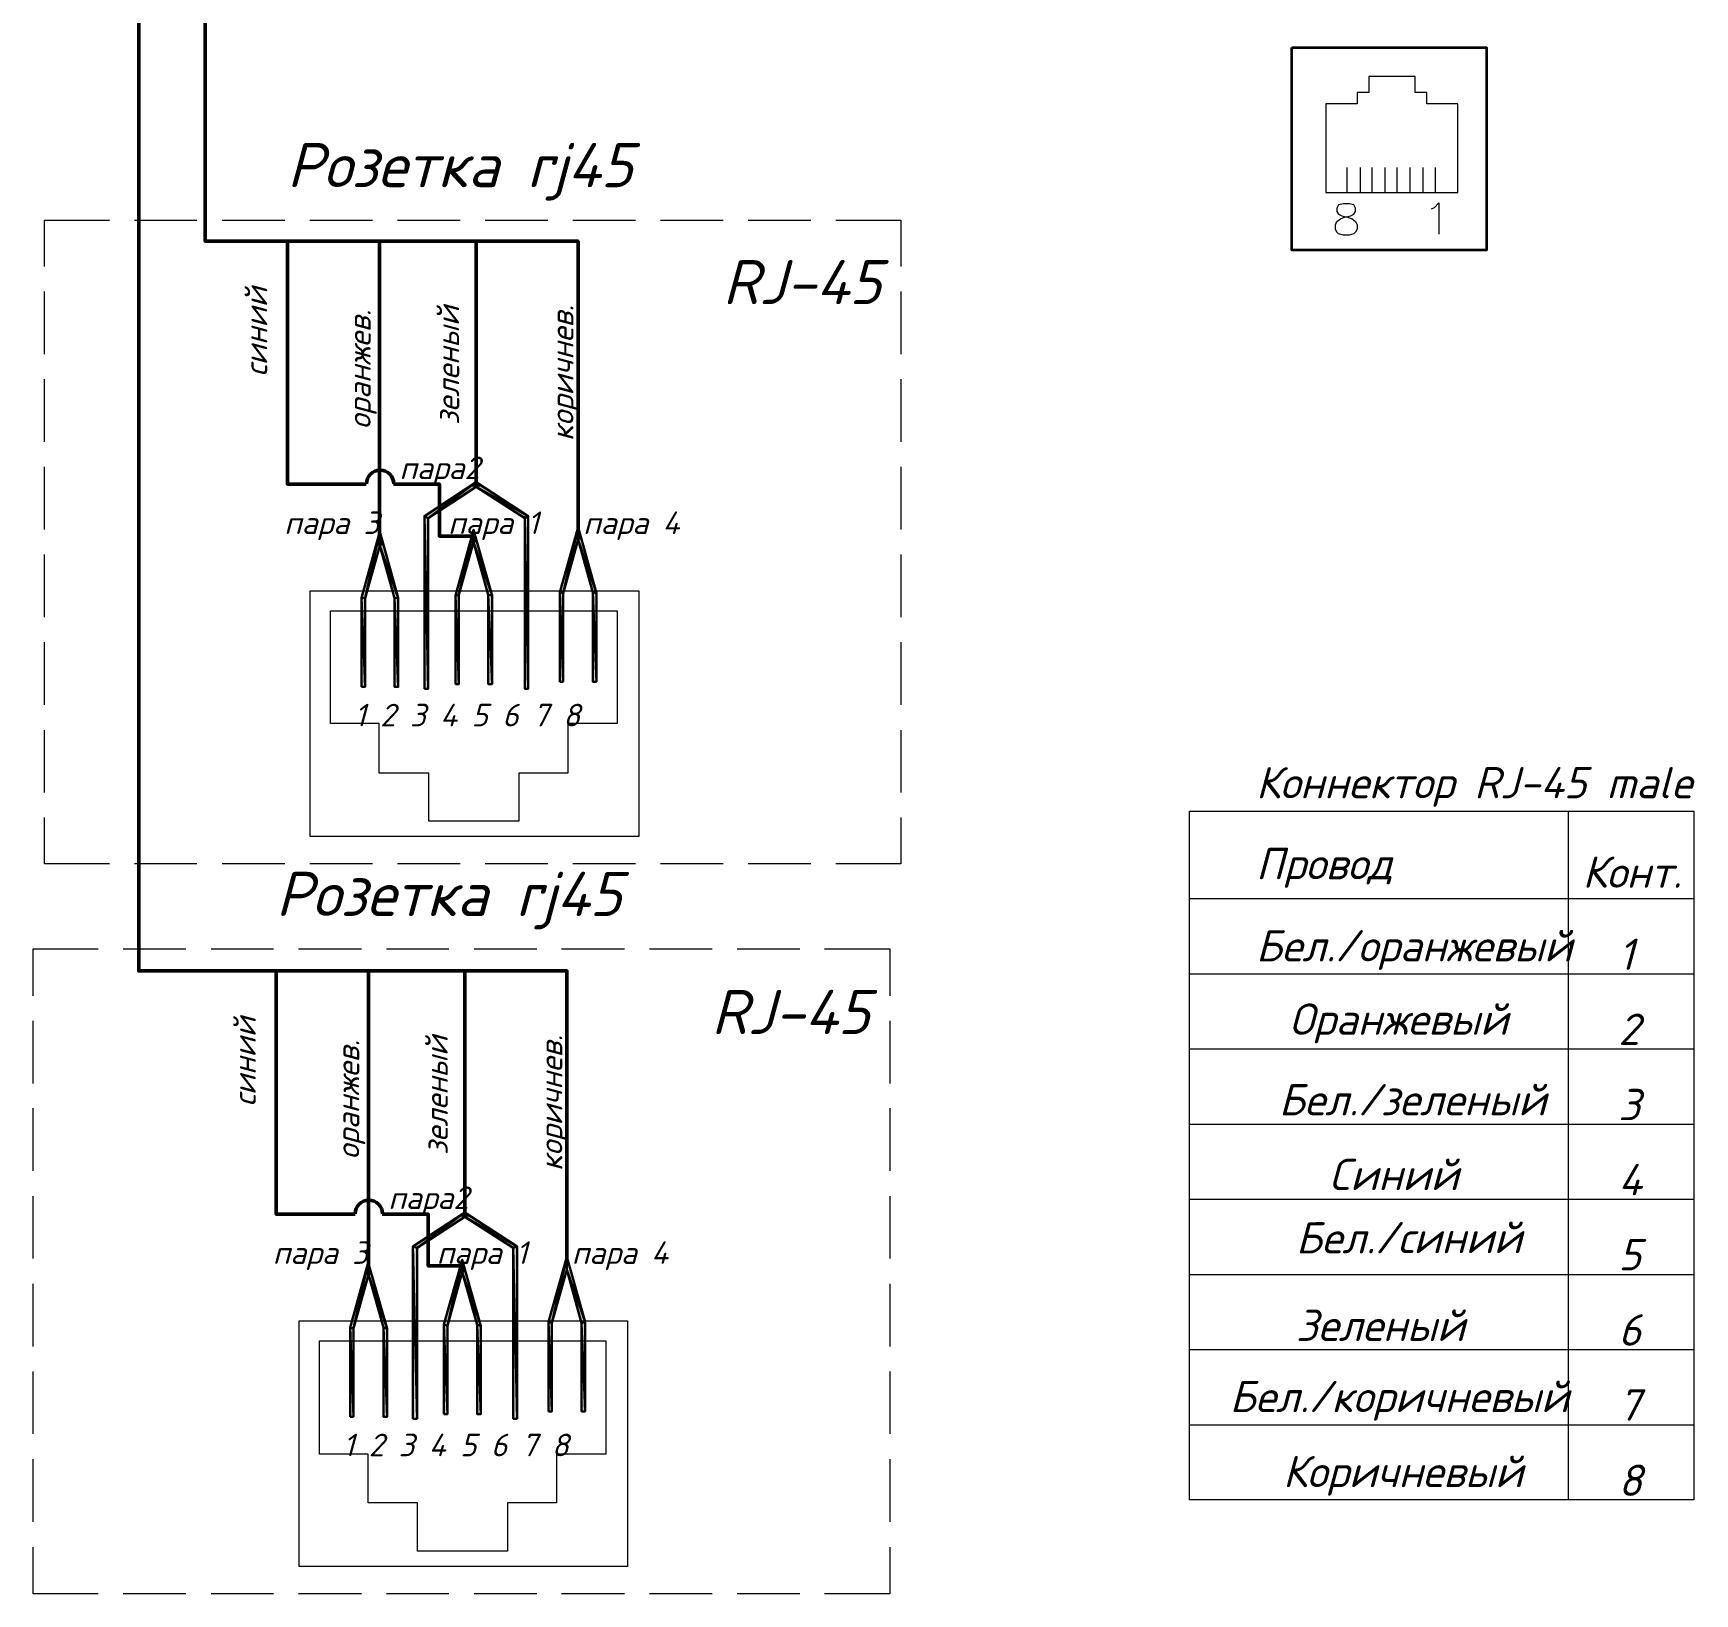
# Model space of a CAD drawing. Extents: x -260425 to 1294666, y -169889 to -2349.
# Drawn here: x 1128443 to 1141703, y -33888 to -21434 of the extents above; entities that cross this region are included whole.
import ezdxf

# ---------------------------------------------------------------- set-up
doc = ezdxf.new("R2010")
doc.units = 0
doc.header["$LTSCALE"] = 100
doc.layers.add('PDF _0', color=7, linetype='Continuous')
doc.layers.add('PDF _Текст', color=7, linetype='Continuous', true_color=0xb82d00)
doc.styles.add('1ISOCPEUR', font='isocpeui.ttf', dxfattribs={"height": 250})

msp = doc.modelspace()

# ---------------------------------------------------------------- linework, layer by layer
at = {"layer": 'PDF _0', "lineweight": 50}
for points in [[(1132118.1, -17413), (1129284.8, -17413), (1129284.8, -28917.8), (1132701.7, -28917.8), (1132701.7, -31250)], [(1132118.1, -18597.6), (1132118.1, -18968.5), (1129816.3, -18968.5), (1129816.3, -23094.9), (1132790.7, -23094.9), (1132790.7, -25424.9)], [(1130471.5, -23094.9), (1130471.5, -25032.2), (1131100.6, -25032.2)], [(1131206.9, -25468.3), (1131206.9, -23094.9)], [(1131977.1, -25032.2), (1131977.1, -23094.9)], [(1131317.6, -25032.2), (1131684.2, -25032.2), (1131684.2, -25446.6), (1131957.6, -25446.6)], [(1130382.5, -28917.8), (1130382.5, -30859.5), (1131011.7, -30859.5)], [(1131118, -31293.3), (1131118, -28917.8)], [(1131888.2, -30859.5), (1131888.2, -28917.8)], [(1131228.6, -30859.5), (1131595.3, -30859.5), (1131595.3, -31271.7), (1131866.5, -31271.7)]]:
    msp.add_lwpolyline(points, dxfattribs=at)
at = {"layer": 'PDF _0', "lineweight": 35}
msp.add_lwpolyline([(1138487.7, -21548), (1140041.1, -21548), (1140041.1, -23164.3), (1138487.7, -23164.3)], close=True, dxfattribs=at)
at = {"layer": 'PDF _0', "lineweight": 20}
for points in [[(1139813.3, -22706.5), (1139813.3, -21997.1), (1139563.8, -21997.1), (1139563.8, -21906), (1139472.7, -21906), (1139472.7, -21780.2), (1139101.7, -21780.2), (1139101.7, -21906), (1139008.4, -21906), (1139008.4, -21997.1), (1138758.9, -21997.1), (1138758.9, -22706.5)], [(1138899.9, -22795.5), (1138860.9, -22804.2), (1138847.8, -22830.2), (1138847.8, -22856.2), (1138860.9, -22877.9), (1138886.9, -22891), (1138932.5, -22901.8), (1138969.3, -22914.8), (1138995.4, -22936.5), (1139008.4, -22962.5), (1139008.4, -22997.3), (1138995.4, -23021.1), (1138982.4, -23034.1), (1138945.5, -23045), (1138899.9, -23045), (1138860.9, -23034.1), (1138847.8, -23021.1), (1138837, -22997.3), (1138837, -22962.5), (1138847.8, -22936.5), (1138876, -22914.8), (1138908.6, -22901.8), (1138958.5, -22891), (1138982.4, -22877.9), (1138995.4, -22856.2), (1138995.4, -22830.2), (1138982.4, -22804.2), (1138945.5, -22795.5)], [(1133276.6, -27843.9), (1130653.7, -27843.9), (1130653.7, -25884.8), (1133276.6, -25884.8)], [(1131957.6, -26043.2), (1133103.1, -26043.2), (1133103.1, -26943.5), (1132710.4, -26943.5), (1132710.4, -27338.4), (1132317.7, -27338.4), (1132317.7, -27722.4), (1131599.6, -27722.4), (1131599.6, -27338.4), (1131204.8, -27338.4), (1131204.8, -26943.5), (1130816.4, -26943.5), (1130816.4, -26043.2)], [(1141696.4, -33139.6), (1137669.8, -33139.6), (1137669.8, -27642.1), (1141696.4, -27642.1)], [(1133185.5, -33671.1), (1130564.8, -33671.1), (1130564.8, -31709.9), (1133185.5, -31709.9)], [(1131866.5, -31868.3), (1133011.9, -31868.3), (1133011.9, -32775.1), (1132619.3, -32775.1), (1132619.3, -33163.4), (1132228.8, -33163.4), (1132228.8, -33547.4), (1131510.7, -33547.4), (1131510.7, -33163.4), (1131115.8, -33163.4), (1131115.8, -32775.1), (1130727.5, -32775.1), (1130727.5, -31868.3)]]:
    msp.add_lwpolyline(points, close=True, dxfattribs=at)
for points in [[(1138930.3, -22706.5), (1138930.3, -22507)], [(1139034.4, -22706.5), (1139034.4, -22507)], [(1139129.9, -22706.5), (1139129.9, -22507)], [(1139231.8, -22706.5), (1139231.8, -22507)], [(1139329.5, -22706.5), (1139329.5, -22507)], [(1139431.4, -22706.5), (1139431.4, -22507)], [(1139535.6, -22706.5), (1139535.6, -22507)], [(1139633.2, -22706.5), (1139633.2, -22507)], [(1139602.8, -22834.5), (1139626.7, -22823.7), (1139661.4, -22789), (1139661.4, -23038.5)], [(1128532, -23296.6), (1128532, -22925.7), (1129052.6, -22925.7)], [(1129250.1, -22925.7), (1129749, -22925.7)], [(1129950.8, -22925.7), (1130449.8, -22925.7)], [(1130649.4, -22925.7), (1131150.5, -22925.7)], [(1131350.1, -22925.7), (1131849.1, -22925.7)], [(1132050.9, -22925.7), (1132549.8, -22925.7)], [(1132749.4, -22925.7), (1133248.4, -22925.7)], [(1133450.2, -22925.7), (1133949.2, -22925.7)], [(1134148.7, -22925.7), (1134647.7, -22925.7)], [(1134849.5, -22925.7), (1135368, -22925.7), (1135368, -23296.6)], [(1128532, -23995.2), (1128532, -23496.2)], [(1135368, -23496.2), (1135368, -23995.2)], [(1128532, -24693.8), (1128532, -24194.8)], [(1135368, -24194.8), (1135368, -24693.8)], [(1128532, -25394.5), (1128532, -24895.6)], [(1135368, -24895.6), (1135368, -25394.5)], [(1128532, -26095.3), (1128532, -25594.1)], [(1135368, -25594.1), (1135368, -26095.3)], [(1128532, -26793.8), (1128532, -26294.9)], [(1135368, -26294.9), (1135368, -26793.8)], [(1128532, -27494.6), (1128532, -26995.6)], [(1135368, -26995.6), (1135368, -27494.6)], [(1129052.6, -28063), (1128532, -28063), (1128532, -27692)], [(1135368, -27692), (1135368, -28063), (1134849.5, -28063)], [(1140691.9, -27642.1), (1140691.9, -33139.6)], [(1129749, -28063), (1129250.1, -28063)], [(1130449.8, -28063), (1129950.8, -28063)], [(1131150.5, -28063), (1130649.4, -28063)], [(1131849.1, -28063), (1131350.1, -28063)], [(1132549.8, -28063), (1132050.9, -28063)], [(1133248.4, -28063), (1132749.4, -28063)], [(1133949.2, -28063), (1133450.2, -28063)], [(1134647.7, -28063), (1134148.7, -28063)], [(1137669.8, -28340.7), (1141696.4, -28340.7)], [(1128443, -29115.2), (1128443, -28739.9), (1128961.5, -28739.9)], [(1129161.1, -28739.9), (1129660.1, -28739.9)], [(1129861.9, -28739.9), (1130360.8, -28739.9)], [(1130560.4, -28739.9), (1131061.6, -28739.9)], [(1131261.2, -28739.9), (1131760.2, -28739.9)], [(1131961.9, -28739.9), (1132460.9, -28739.9)], [(1132658.3, -28739.9), (1133161.6, -28739.9)], [(1133361.2, -28739.9), (1133860.2, -28739.9)], [(1134062, -28739.9), (1134561, -28739.9)], [(1134758.4, -28739.9), (1135279, -28739.9), (1135279, -29115.2)], [(1137669.8, -28941.6), (1141696.4, -28941.6)], [(1128443, -29815.9), (1128443, -29314.8)], [(1135279, -29314.8), (1135279, -29815.9)], [(1137669.8, -29540.4), (1141696.4, -29540.4)], [(1128443, -30512.3), (1128443, -30013.4)], [(1135279, -30013.4), (1135279, -30512.3)], [(1137669.8, -30141.4), (1141696.4, -30141.4)], [(1128443, -31213.1), (1128443, -30714.1)], [(1135279, -30714.1), (1135279, -31213.1)], [(1137669.8, -30740.1), (1141696.4, -30740.1)], [(1128443, -31913.8), (1128443, -31414.8)], [(1135279, -31414.8), (1135279, -31913.8)], [(1137669.8, -31338.9), (1141696.4, -31338.9)], [(1137669.8, -31939.9), (1141696.4, -31939.9)], [(1128443, -32612.4), (1128443, -32113.4)], [(1135279, -32113.4), (1135279, -32612.4)], [(1137669.8, -32538.6), (1141696.4, -32538.6)], [(1128443, -33313.1), (1128443, -32814.2)], [(1135279, -32814.2), (1135279, -33313.1)], [(1128961.5, -33888), (1128443, -33888), (1128443, -33514.9)], [(1135279, -33514.9), (1135279, -33888), (1134758.4, -33888)], [(1129660.1, -33888), (1129161.1, -33888)], [(1130360.8, -33888), (1129861.9, -33888)], [(1131061.6, -33888), (1130560.4, -33888)], [(1131760.2, -33888), (1131261.2, -33888)], [(1132460.9, -33888), (1131961.9, -33888)], [(1133161.6, -33888), (1132658.3, -33888)], [(1133860.2, -33888), (1133361.2, -33888)], [(1134561, -33888), (1134062, -33888)]]:
    msp.add_lwpolyline(points, dxfattribs=at)
at = {"layer": 'PDF _0', "color": 3, "lineweight": 30}
for points in [[(1131564.9, -25288.2), (1131595.3, -25305.6), (1131977.1, -25017)], [(1131595.3, -25305.6), (1131977.1, -25017), (1131977.1, -25053.9)], [(1131977.1, -25017), (1131977.1, -25053.9), (1132393.6, -25288.2)], [(1131977.1, -25053.9), (1132393.6, -25288.2), (1132365.4, -25305.6)], [(1131564.9, -26665.8), (1131595.3, -26665.8), (1131564.9, -25288.2)], [(1131595.3, -26665.8), (1131564.9, -25288.2), (1131595.3, -25305.6)], [(1132393.6, -25288.2), (1132365.4, -25305.6), (1132393.6, -26665.8)], [(1132365.4, -25305.6), (1132393.6, -26665.8), (1132365.4, -26665.8)], [(1131473.8, -31115.5), (1131506.3, -31128.5), (1131888.2, -30844.3)], [(1131506.3, -31128.5), (1131888.2, -30844.3), (1131888.2, -30879)], [(1131888.2, -30844.3), (1131888.2, -30879), (1132304.7, -31115.5)], [(1131888.2, -30879), (1132304.7, -31115.5), (1132274.3, -31128.5)], [(1131473.8, -32490.9), (1131506.3, -32490.9), (1131473.8, -31115.5)], [(1131506.3, -32490.9), (1131473.8, -31115.5), (1131506.3, -31128.5)], [(1132304.7, -31115.5), (1132274.3, -31128.5), (1132304.7, -32490.9)], [(1132274.3, -31128.5), (1132304.7, -32490.9), (1132274.3, -32490.9)]]:
    msp.add_lwpolyline(points, close=True, dxfattribs=at)
at = {"layer": 'PDF _0', "color": 3, "lineweight": 0}
for points in [[(1132393.6, -25288.2), (1131977.1, -25053.9), (1132393.6, -25288.2)], [(1131595.3, -25305.6), (1131564.9, -25288.2), (1131595.3, -25305.6)], [(1131595.3, -26665.8), (1131564.9, -25305.6), (1131595.3, -26665.8)], [(1132393.6, -25305.6), (1132393.6, -25288.2), (1132393.6, -25305.6)], [(1132304.7, -31115.5), (1131888.2, -30879), (1132304.7, -31115.5)], [(1131506.3, -31128.5), (1131473.8, -31115.5), (1131506.3, -31128.5)], [(1131506.3, -32490.9), (1131473.8, -31128.5), (1131506.3, -32490.9)], [(1132304.7, -31128.5), (1132304.7, -31115.5), (1132304.7, -31128.5)]]:
    msp.add_lwpolyline(points, dxfattribs=at)
at = {"layer": 'PDF _0', "color": 30, "lineweight": 30, "true_color": 0xff7e00}
for points in [[(1131061.6, -25939.1), (1131092, -25943.4), (1131209.1, -25411.9)], [(1131092, -25943.4), (1131209.1, -25411.9), (1131209.1, -25524.7)], [(1131209.1, -25411.9), (1131209.1, -25524.7), (1131356.6, -25939.1)], [(1131209.1, -25524.7), (1131356.6, -25939.1), (1131326.3, -25943.4)], [(1131061.6, -26650.7), (1131092, -26650.7), (1131061.6, -25939.1)], [(1131092, -26650.7), (1131061.6, -25939.1), (1131092, -25943.4)], [(1131356.6, -25939.1), (1131326.3, -25943.4), (1131356.6, -26650.7)], [(1131326.3, -25943.4), (1131356.6, -26650.7), (1131326.3, -26650.7)], [(1130972.6, -31762), (1130998.7, -31770.6), (1131115.8, -31243.5)], [(1130998.7, -31770.6), (1131115.8, -31243.5), (1131118, -31343.2)], [(1131115.8, -31243.5), (1131118, -31343.2), (1131267.7, -31770.6)], [(1131118, -31343.2), (1131267.7, -31770.6), (1131237.3, -31764.1)], [(1130972.6, -32475.7), (1130998.7, -32475.7), (1130972.6, -31762)], [(1130998.7, -32475.7), (1130972.6, -31762), (1130998.7, -31770.6)], [(1131267.7, -31770.6), (1131237.3, -31764.1), (1131267.7, -32475.7)], [(1131237.3, -31764.1), (1131267.7, -32475.7), (1131237.3, -32475.7)]]:
    msp.add_lwpolyline(points, close=True, dxfattribs=at)
at = {"layer": 'PDF _0', "color": 30, "lineweight": 0, "true_color": 0xff7e00}
for points in [[(1131241.6, -25524.7), (1131209.1, -25411.9), (1131241.6, -25524.7)], [(1131209.1, -25524.7), (1131209.1, -25411.9), (1131209.1, -25524.7)], [(1131092, -25943.4), (1131061.6, -25939.1), (1131092, -25943.4)], [(1131092, -26650.7), (1131061.6, -25943.4), (1131092, -26650.7)], [(1131146.2, -31343.2), (1131115.8, -31243.5), (1131146.2, -31343.2)], [(1131118, -31343.2), (1131115.8, -31243.5), (1131118, -31343.2)], [(1130977, -31764.1), (1130972.6, -31762), (1130977, -31764.1)], [(1130998.7, -32475.7), (1130972.6, -31770.6), (1130998.7, -32475.7)], [(1131267.7, -32475.7), (1131237.3, -31770.6), (1131267.7, -32475.7)]]:
    msp.add_lwpolyline(points, dxfattribs=at)
at = {"layer": 'PDF _0', "color": 5, "lineweight": 30}
for points in [[(1131812.2, -25921.7), (1131840.4, -25915.2), (1131957.6, -25396.7)], [(1131840.4, -25915.2), (1131957.6, -25396.7), (1131957.6, -25496.5)], [(1131957.6, -25396.7), (1131957.6, -25496.5), (1132105.1, -25921.7)], [(1131957.6, -25496.5), (1132105.1, -25921.7), (1132074.7, -25915.2)], [(1131840.4, -26629), (1131812.2, -25921.7), (1131840.4, -25915.2)], [(1131812.2, -26629), (1131840.4, -26629), (1131812.2, -25921.7)], [(1132105.1, -25921.7), (1132074.7, -25915.2), (1132105.1, -26629)], [(1132074.7, -25915.2), (1132105.1, -26629), (1132074.7, -26629)], [(1131721.1, -31740.3), (1131749.3, -31748.9), (1131866.5, -31221.8)], [(1131749.3, -31748.9), (1131866.5, -31221.8), (1131866.5, -31321.6)], [(1131866.5, -31221.8), (1131866.5, -31321.6), (1132016.2, -31748.9)], [(1131866.5, -31321.6), (1132016.2, -31748.9), (1131985.8, -31742.4)], [(1131721.1, -32454), (1131749.3, -32454), (1131721.1, -31740.3)], [(1131749.3, -32454), (1131721.1, -31740.3), (1131749.3, -31748.9)], [(1132016.2, -31748.9), (1131985.8, -31742.4), (1132016.2, -32454)], [(1131985.8, -31742.4), (1132016.2, -32454), (1131985.8, -32454)]]:
    msp.add_lwpolyline(points, close=True, dxfattribs=at)
at = {"layer": 'PDF _0', "color": 34, "lineweight": 30, "true_color": 0x934800}
for points in [[(1132645.3, -25893.5), (1132671.3, -25906.5), (1132790.7, -25377.2)], [(1132671.3, -25906.5), (1132790.7, -25377.2), (1132790.7, -25477)], [(1132790.7, -25377.2), (1132790.7, -25477), (1132938.2, -25902.2)], [(1132790.7, -25477), (1132938.2, -25902.2), (1132907.8, -25897.9)], [(1132645.3, -26609.4), (1132671.3, -26609.4), (1132645.3, -25893.5)], [(1132671.3, -26609.4), (1132645.3, -25893.5), (1132671.3, -25906.5)], [(1132938.2, -25902.2), (1132907.8, -25897.9), (1132938.2, -26609.4)], [(1132907.8, -25897.9), (1132938.2, -26609.4), (1132907.8, -26609.4)], [(1132554.2, -31718.6), (1132582.4, -31727.2), (1132701.7, -31197.9)], [(1132582.4, -31727.2), (1132701.7, -31197.9), (1132701.7, -31302)], [(1132701.7, -31197.9), (1132701.7, -31302), (1132847.1, -31718.6)], [(1132701.7, -31302), (1132847.1, -31718.6), (1132818.9, -31727.2)], [(1132554.2, -32432.3), (1132582.4, -32432.3), (1132554.2, -31718.6)], [(1132582.4, -32432.3), (1132554.2, -31718.6), (1132582.4, -31727.2)], [(1132847.1, -31718.6), (1132818.9, -31727.2), (1132847.1, -32432.3)], [(1132818.9, -31727.2), (1132847.1, -32432.3), (1132818.9, -32432.3)]]:
    msp.add_lwpolyline(points, close=True, dxfattribs=at)
at = {"layer": 'PDF _0', "color": 5, "lineweight": 0}
for points in [[(1132102.9, -25915.2), (1131957.6, -25496.5), (1132102.9, -25915.2)], [(1131840.4, -26629), (1131812.2, -25921.7), (1131840.4, -26629)], [(1131840.4, -25921.7), (1131840.4, -25915.2), (1131840.4, -25921.7)], [(1132105.1, -25921.7), (1132074.7, -25915.2), (1132105.1, -25921.7)], [(1132076.9, -25921.7), (1132074.7, -25915.2), (1132076.9, -25921.7)], [(1131894.7, -31321.6), (1131866.5, -31221.8), (1131894.7, -31321.6)], [(1131866.5, -31321.6), (1131866.5, -31221.8), (1131866.5, -31321.6)], [(1132014, -31740.3), (1131866.5, -31321.6), (1132014, -31740.3)], [(1131727.6, -31742.4), (1131721.1, -31740.3), (1131727.6, -31742.4)], [(1131749.3, -32454), (1131721.1, -31748.9), (1131749.3, -32454)], [(1132016.2, -32454), (1131985.8, -31748.9), (1132016.2, -32454)]]:
    msp.add_lwpolyline(points, dxfattribs=at)
at = {"layer": 'PDF _0', "color": 34, "lineweight": 0, "true_color": 0x934800}
for points in [[(1132936, -25893.5), (1132790.7, -25477), (1132936, -25893.5)], [(1132651.8, -25897.9), (1132645.3, -25893.5), (1132651.8, -25897.9)], [(1132671.3, -26609.4), (1132645.3, -25906.5), (1132671.3, -26609.4)], [(1132938.2, -25902.2), (1132907.8, -25897.9), (1132938.2, -25902.2)], [(1132910, -25902.2), (1132907.8, -25897.9), (1132910, -25902.2)], [(1132847.1, -31718.6), (1132701.7, -31302), (1132847.1, -31718.6)], [(1132582.4, -31727.2), (1132554.2, -31718.6), (1132582.4, -31727.2)], [(1132847.1, -31727.2), (1132847.1, -31718.6), (1132847.1, -31727.2)]]:
    msp.add_lwpolyline(points, dxfattribs=at)
msp.add_lwpolyline([(1132774.4, -31510.3, 1.04, 1.04, 0), (1132701.7, -31250, 0, 0, 0), (1132687.6, -31250, 0, 0, 0)], format="xyseb", dxfattribs=at)
at = {"layer": 'PDF _0', "lineweight": 50}
for centre, radius, start, end in [((1131211.3, -25030.1), 108.5, 0, 180), ((1131121.2, -30856.2), 109.6, 0.56727, 179.43273)]:
    msp.add_arc(centre, radius, start, end, dxfattribs=at)
at = {"layer": 'PDF _0', "color": 3, "transparency": 33554559}
for points in [[(1131922.9, -25053.9), (1131617, -25288.2), (1131564.9, -25288.2)], [(1131929.4, -25053.9), (1131619.1, -25288.2), (1131617, -25288.2)], [(1131929.4, -25053.9), (1131922.9, -25053.9), (1131617, -25288.2)], [(1131977.1, -25053.9), (1131929.4, -25053.9), (1131619.1, -25288.2)], [(1131977.1, -25017), (1131929.4, -25053.9), (1131922.9, -25053.9)], [(1131977.1, -25053.9), (1131977.1, -25017), (1131929.4, -25053.9)], [(1132033.5, -25053.9), (1131977.1, -25053.9), (1131977.1, -25017)], [(1132033.5, -25053.9), (1132393.6, -25288.2), (1131977.1, -25053.9)], [(1131977.1, -25053.9), (1132393.6, -25288.2), (1132339.4, -25288.2)], [(1131564.9, -25288.2), (1131564.9, -25305.6), (1131564.9, -25305.6)], [(1131564.9, -25288.2), (1131595.3, -25305.6), (1131564.9, -25305.6)], [(1131564.9, -25305.6), (1131595.3, -25305.6), (1131595.3, -26665.8)], [(1131564.9, -25305.6), (1131595.3, -26665.8), (1131564.9, -26665.8)], [(1132365.4, -25305.6), (1132365.4, -25305.6), (1132339.4, -25288.2)], [(1132365.4, -25305.6), (1132339.4, -25288.2), (1132393.6, -25288.2)], [(1132393.6, -25288.2), (1132393.6, -25305.6), (1132365.4, -25305.6)], [(1132393.6, -25305.6), (1132365.4, -25305.6), (1132393.6, -26665.8)], [(1132365.4, -25305.6), (1132393.6, -26665.8), (1132365.4, -26665.8)], [(1131833.9, -30879), (1131523.7, -31115.5), (1131473.8, -31115.5)], [(1131840.4, -30879), (1131528, -31115.5), (1131523.7, -31115.5)], [(1131840.4, -30879), (1131833.9, -30879), (1131523.7, -31115.5)], [(1131888.2, -30879), (1131840.4, -30879), (1131528, -31115.5)], [(1131888.2, -30844.3), (1131840.4, -30879), (1131833.9, -30879)], [(1131888.2, -30879), (1131888.2, -30844.3), (1131840.4, -30879)], [(1131940.2, -30879), (1131888.2, -30879), (1131888.2, -30844.3)], [(1131940.2, -30879), (1132304.7, -31115.5), (1131888.2, -30879)], [(1131888.2, -30879), (1132304.7, -31115.5), (1132252.6, -31115.5)], [(1131473.8, -31115.5), (1131473.8, -31128.5), (1131473.8, -31128.5)], [(1131473.8, -31115.5), (1131506.3, -31128.5), (1131473.8, -31128.5)], [(1131473.8, -31128.5), (1131506.3, -31128.5), (1131506.3, -32490.9)], [(1131473.8, -31128.5), (1131506.3, -32490.9), (1131473.8, -32490.9)], [(1132274.3, -31128.5), (1132274.3, -31128.5), (1132252.6, -31115.5)], [(1132274.3, -31128.5), (1132252.6, -31115.5), (1132304.7, -31115.5)], [(1132304.7, -31115.5), (1132304.7, -31128.5), (1132274.3, -31128.5)], [(1132304.7, -31128.5), (1132274.3, -31128.5), (1132304.7, -32490.9)], [(1132274.3, -31128.5), (1132304.7, -32490.9), (1132274.3, -32490.9)]]:
    msp.add_solid(points, dxfattribs=at)
at = {"layer": 'PDF _0', "color": 30, "true_color": 0xff7e00, "transparency": 33554559}
for points in [[(1131209.1, -25411.9), (1131185.2, -25524.7), (1131178.7, -25524.7)], [(1131209.1, -25411.9), (1131209.1, -25524.7), (1131185.2, -25524.7)], [(1131209.1, -25411.9), (1131241.6, -25524.7), (1131209.1, -25524.7)], [(1131178.7, -25524.7), (1131094.1, -25939.1), (1131061.6, -25939.1)], [(1131094.1, -25939.1), (1131094.1, -25939.1), (1131185.2, -25524.7)], [(1131094.1, -25939.1), (1131185.2, -25524.7), (1131209.1, -25524.7)], [(1131185.2, -25524.7), (1131178.7, -25524.7), (1131094.1, -25939.1)], [(1131241.6, -25524.7), (1131209.1, -25524.7), (1131356.6, -25939.1)], [(1131209.1, -25524.7), (1131356.6, -25939.1), (1131326.3, -25939.1)], [(1131094.1, -25939.1), (1131061.6, -25939.1), (1131092, -25943.4)], [(1131061.6, -25939.1), (1131092, -25943.4), (1131061.6, -25943.4)], [(1131061.6, -25939.1), (1131061.6, -25943.4), (1131061.6, -25943.4)], [(1131061.6, -25943.4), (1131061.6, -25943.4), (1131061.6, -25939.1)], [(1131061.6, -25943.4), (1131092, -25943.4), (1131092, -26650.7)], [(1131061.6, -25943.4), (1131092, -26650.7), (1131061.6, -26650.7)], [(1131094.1, -25939.1), (1131092, -25943.4), (1131092, -25943.4)], [(1131326.3, -25939.1), (1131356.6, -25939.1), (1131326.3, -25943.4)], [(1131356.6, -25939.1), (1131326.3, -25943.4), (1131356.6, -25943.4)], [(1131356.6, -25943.4), (1131356.6, -26650.7), (1131326.3, -25943.4)], [(1131356.6, -26650.7), (1131326.3, -25943.4), (1131326.3, -26650.7)], [(1131326.3, -25943.4), (1131356.6, -26650.7), (1131356.6, -26650.7)], [(1131356.6, -25939.1), (1131356.6, -25943.4), (1131356.6, -25943.4)], [(1131115.8, -31243.5), (1131094.1, -31343.2), (1131089.8, -31343.2)], [(1131115.8, -31243.5), (1131118, -31343.2), (1131094.1, -31343.2)], [(1131115.8, -31243.5), (1131146.2, -31343.2), (1131118, -31343.2)], [(1131089.8, -31343.2), (1130998.7, -31762), (1130972.6, -31762)], [(1131094.1, -31343.2), (1131000.8, -31762), (1130998.7, -31762)], [(1131094.1, -31343.2), (1131089.8, -31343.2), (1130998.7, -31762)], [(1131118, -31343.2), (1131094.1, -31343.2), (1131000.8, -31762)], [(1131118, -31343.2), (1131263.3, -31762), (1131237.3, -31762)], [(1131146.2, -31343.2), (1131118, -31343.2), (1131265.5, -31762)], [(1131118, -31343.2), (1131265.5, -31762), (1131263.3, -31762)], [(1130972.6, -31762), (1130972.6, -31764.1), (1130972.6, -31764.1)], [(1130998.7, -31762), (1130972.6, -31762), (1130998.7, -31764.1)], [(1130972.6, -31762), (1130998.7, -31764.1), (1130977, -31764.1)], [(1130972.6, -31762), (1130977, -31764.1), (1130972.6, -31764.1)], [(1130977, -31764.1), (1130972.6, -31764.1), (1130998.7, -31770.6)], [(1130972.6, -31764.1), (1130998.7, -31770.6), (1130972.6, -31770.6)], [(1130972.6, -31764.1), (1130972.6, -31770.6), (1130972.6, -31770.6)], [(1130972.6, -31770.6), (1130972.6, -31770.6), (1130972.6, -31764.1)], [(1130998.7, -31770.6), (1130972.6, -31770.6), (1130998.7, -32475.7)], [(1130972.6, -31770.6), (1130998.7, -32475.7), (1130972.6, -32475.7)], [(1130998.7, -31770.6), (1130998.7, -31770.6), (1130977, -31764.1)], [(1130998.7, -31770.6), (1130977, -31764.1), (1130998.7, -31764.1)], [(1130998.7, -31764.1), (1130998.7, -31764.1), (1130998.7, -31762)], [(1130998.7, -31764.1), (1130998.7, -31762), (1131000.8, -31762)], [(1130998.7, -31764.1), (1130998.7, -31770.6), (1130998.7, -31770.6)], [(1131263.3, -31762), (1131237.3, -31762), (1131265.5, -31764.1)], [(1131237.3, -31762), (1131265.5, -31764.1), (1131237.3, -31764.1)], [(1131267.7, -31770.6), (1131267.7, -31770.6), (1131237.3, -31764.1)], [(1131267.7, -31770.6), (1131237.3, -31764.1), (1131265.5, -31764.1)], [(1131237.3, -31764.1), (1131237.3, -31770.6), (1131267.7, -31770.6)], [(1131237.3, -31764.1), (1131267.7, -31770.6), (1131267.7, -31770.6)], [(1131237.3, -31764.1), (1131237.3, -31770.6), (1131237.3, -31770.6)], [(1131237.3, -31770.6), (1131237.3, -31770.6), (1131237.3, -31764.1)], [(1131237.3, -31770.6), (1131267.7, -31770.6), (1131267.7, -32475.7)], [(1131237.3, -31770.6), (1131267.7, -32475.7), (1131237.3, -32475.7)], [(1131265.5, -31764.1), (1131265.5, -31764.1), (1131263.3, -31762)], [(1131265.5, -31764.1), (1131263.3, -31762), (1131265.5, -31762)], [(1131265.5, -31764.1), (1131267.7, -31770.6), (1131267.7, -31770.6)]]:
    msp.add_solid(points, dxfattribs=at)
at = {"layer": 'PDF _0', "color": 5, "transparency": 33554559}
for points in [[(1131957.6, -25396.7), (1131933.7, -25496.5), (1131929.4, -25496.5)], [(1131957.6, -25496.5), (1131957.6, -25396.7), (1131933.7, -25496.5)], [(1131985.8, -25496.5), (1131957.6, -25496.5), (1131957.6, -25396.7)], [(1131929.4, -25496.5), (1131840.4, -25915.2), (1131812.2, -25915.2)], [(1131933.7, -25496.5), (1131957.6, -25496.5), (1131840.4, -25915.2)], [(1131933.7, -25496.5), (1131929.4, -25496.5), (1131840.4, -25915.2)], [(1131985.8, -25496.5), (1132102.9, -25915.2), (1131957.6, -25496.5)], [(1131957.6, -25496.5), (1132102.9, -25915.2), (1132074.7, -25915.2)], [(1131840.4, -25915.2), (1131840.4, -25921.7), (1131812.2, -25921.7)], [(1131812.2, -25921.7), (1131812.2, -25921.7), (1131812.2, -25915.2)], [(1131812.2, -25921.7), (1131812.2, -25915.2), (1131840.4, -25915.2)], [(1131812.2, -25921.7), (1131840.4, -25921.7), (1131840.4, -26629)], [(1131812.2, -25921.7), (1131840.4, -26629), (1131812.2, -26629)], [(1132105.1, -25921.7), (1132105.1, -25921.7), (1132074.7, -25915.2)], [(1132105.1, -25921.7), (1132074.7, -25915.2), (1132102.9, -25915.2)], [(1132074.7, -25915.2), (1132105.1, -25921.7), (1132076.9, -25921.7)], [(1132074.7, -25915.2), (1132076.9, -25921.7), (1132074.7, -25921.7)], [(1132076.9, -25921.7), (1132074.7, -25921.7), (1132105.1, -26629)], [(1132074.7, -25921.7), (1132105.1, -26629), (1132074.7, -26629)], [(1132076.9, -25921.7), (1132105.1, -25921.7), (1132105.1, -26629)], [(1132102.9, -25915.2), (1132105.1, -25921.7), (1132105.1, -25921.7)], [(1132105.1, -25921.7), (1132105.1, -25921.7), (1132102.9, -25915.2)], [(1131866.5, -31221.8), (1131842.6, -31321.6), (1131838.3, -31321.6)], [(1131866.5, -31221.8), (1131866.5, -31321.6), (1131842.6, -31321.6)], [(1131866.5, -31221.8), (1131894.7, -31321.6), (1131866.5, -31321.6)], [(1131838.3, -31321.6), (1131749.3, -31740.3), (1131721.1, -31740.3)], [(1131842.6, -31321.6), (1131751.5, -31740.3), (1131749.3, -31740.3)], [(1131842.6, -31321.6), (1131838.3, -31321.6), (1131749.3, -31740.3)], [(1131866.5, -31321.6), (1131842.6, -31321.6), (1131751.5, -31740.3)], [(1132014, -31740.3), (1132014, -31740.3), (1131866.5, -31321.6)], [(1132014, -31740.3), (1131866.5, -31321.6), (1131894.7, -31321.6)], [(1131866.5, -31321.6), (1132014, -31740.3), (1131985.8, -31740.3)], [(1131721.1, -31740.3), (1131721.1, -31742.4), (1131721.1, -31742.4)], [(1131749.3, -31740.3), (1131721.1, -31740.3), (1131749.3, -31742.4)], [(1131721.1, -31740.3), (1131749.3, -31742.4), (1131727.6, -31742.4)], [(1131721.1, -31740.3), (1131727.6, -31742.4), (1131721.1, -31742.4)], [(1131727.6, -31742.4), (1131721.1, -31742.4), (1131749.3, -31748.9)], [(1131721.1, -31742.4), (1131749.3, -31748.9), (1131721.1, -31748.9)], [(1131721.1, -31742.4), (1131721.1, -31748.9), (1131721.1, -31748.9)], [(1131721.1, -31748.9), (1131721.1, -31748.9), (1131721.1, -31742.4)], [(1131721.1, -31748.9), (1131749.3, -31748.9), (1131749.3, -32454)], [(1131721.1, -31748.9), (1131749.3, -32454), (1131721.1, -32454)], [(1131727.6, -31742.4), (1131749.3, -31742.4), (1131749.3, -31748.9)], [(1131749.3, -31742.4), (1131749.3, -31742.4), (1131749.3, -31740.3)], [(1131749.3, -31742.4), (1131749.3, -31740.3), (1131751.5, -31740.3)], [(1131749.3, -31742.4), (1131749.3, -31748.9), (1131749.3, -31748.9)], [(1132014, -31740.3), (1131985.8, -31740.3), (1132014, -31742.4)], [(1131985.8, -31740.3), (1132014, -31742.4), (1131985.8, -31742.4)], [(1131985.8, -31742.4), (1132014, -31742.4), (1132016.2, -31748.9)], [(1131985.8, -31742.4), (1131985.8, -31748.9), (1132016.2, -31748.9)], [(1131985.8, -31742.4), (1132016.2, -31748.9), (1132016.2, -31748.9)], [(1131985.8, -31742.4), (1131985.8, -31748.9), (1131985.8, -31748.9)], [(1131985.8, -31748.9), (1131985.8, -31748.9), (1131985.8, -31742.4)], [(1131985.8, -31748.9), (1132016.2, -31748.9), (1132016.2, -32454)], [(1131985.8, -31748.9), (1132016.2, -32454), (1131985.8, -32454)], [(1132014, -31740.3), (1132014, -31742.4), (1132014, -31742.4)], [(1132014, -31742.4), (1132014, -31742.4), (1132014, -31740.3)], [(1132014, -31742.4), (1132016.2, -31748.9), (1132016.2, -31748.9)]]:
    msp.add_solid(points, dxfattribs=at)
at = {"layer": 'PDF _0', "color": 34, "true_color": 0x934800, "transparency": 33554559}
for points in [[(1132790.7, -25377.2), (1132769, -25477), (1132762.5, -25477)], [(1132790.7, -25477), (1132790.7, -25377.2), (1132769, -25477)], [(1132818.9, -25477), (1132790.7, -25477), (1132790.7, -25377.2)], [(1132762.5, -25477), (1132673.5, -25893.5), (1132645.3, -25893.5)], [(1132673.5, -25893.5), (1132673.5, -25893.5), (1132769, -25477)], [(1132673.5, -25893.5), (1132769, -25477), (1132790.7, -25477)], [(1132769, -25477), (1132762.5, -25477), (1132673.5, -25893.5)], [(1132818.9, -25477), (1132936, -25893.5), (1132790.7, -25477)], [(1132790.7, -25477), (1132936, -25893.5), (1132907.8, -25893.5)], [(1132645.3, -25893.5), (1132645.3, -25897.9), (1132645.3, -25897.9)], [(1132673.5, -25893.5), (1132645.3, -25893.5), (1132673.5, -25897.9)], [(1132645.3, -25893.5), (1132673.5, -25897.9), (1132651.8, -25897.9)], [(1132645.3, -25893.5), (1132651.8, -25897.9), (1132645.3, -25897.9)], [(1132651.8, -25897.9), (1132645.3, -25897.9), (1132662.7, -25902.2)], [(1132645.3, -25897.9), (1132662.7, -25902.2), (1132645.3, -25902.2)], [(1132645.3, -25897.9), (1132645.3, -25906.5), (1132645.3, -25906.5)], [(1132645.3, -25906.5), (1132645.3, -25906.5), (1132645.3, -25897.9)], [(1132662.7, -25902.2), (1132645.3, -25902.2), (1132671.3, -25906.5)], [(1132645.3, -25902.2), (1132671.3, -25906.5), (1132645.3, -25906.5)], [(1132645.3, -25906.5), (1132671.3, -25906.5), (1132671.3, -26609.4)], [(1132645.3, -25906.5), (1132671.3, -26609.4), (1132645.3, -26609.4)], [(1132673.5, -25897.9), (1132651.8, -25897.9), (1132671.3, -25902.2)], [(1132651.8, -25897.9), (1132671.3, -25902.2), (1132662.7, -25902.2)], [(1132662.7, -25902.2), (1132671.3, -25902.2), (1132671.3, -25906.5)], [(1132673.5, -25893.5), (1132671.3, -25902.2), (1132671.3, -25902.2)], [(1132671.3, -25902.2), (1132671.3, -25902.2), (1132673.5, -25893.5)], [(1132671.3, -25902.2), (1132671.3, -25906.5), (1132671.3, -25906.5)], [(1132936, -25893.5), (1132907.8, -25893.5), (1132936, -25897.9)], [(1132907.8, -25893.5), (1132936, -25897.9), (1132907.8, -25897.9)], [(1132938.2, -25902.2), (1132938.2, -25902.2), (1132907.8, -25897.9)], [(1132938.2, -25902.2), (1132907.8, -25897.9), (1132936, -25897.9)], [(1132907.8, -25897.9), (1132938.2, -25902.2), (1132910, -25902.2)], [(1132907.8, -25897.9), (1132910, -25902.2), (1132907.8, -25902.2)], [(1132910, -25902.2), (1132907.8, -25902.2), (1132910, -25906.5)], [(1132907.8, -25902.2), (1132910, -25906.5), (1132907.8, -25906.5)], [(1132910, -25906.5), (1132907.8, -25906.5), (1132938.2, -26609.4)], [(1132907.8, -25906.5), (1132938.2, -26609.4), (1132907.8, -26609.4)], [(1132910, -25902.2), (1132910, -25906.5), (1132938.2, -25906.5)], [(1132910, -25902.2), (1132938.2, -25902.2), (1132938.2, -25906.5)], [(1132910, -25906.5), (1132938.2, -25906.5), (1132938.2, -26609.4)], [(1132936, -25893.5), (1132938.2, -25902.2), (1132938.2, -25902.2)], [(1132938.2, -25902.2), (1132938.2, -25902.2), (1132936, -25893.5)], [(1132673.5, -31302), (1132582.4, -31718.6), (1132554.2, -31718.6)], [(1132677.8, -31302), (1132584.6, -31718.6), (1132582.4, -31718.6)], [(1132677.8, -31302), (1132673.5, -31302), (1132582.4, -31718.6)], [(1132701.7, -31302), (1132677.8, -31302), (1132584.6, -31718.6)], [(1132701.7, -31302), (1132847.1, -31718.6), (1132816.7, -31718.6)], [(1132554.2, -31718.6), (1132556.4, -31727.2), (1132554.2, -31727.2)], [(1132582.4, -31727.2), (1132582.4, -31727.2), (1132554.2, -31718.6)], [(1132582.4, -31727.2), (1132554.2, -31718.6), (1132582.4, -31718.6)], [(1132554.2, -31718.6), (1132582.4, -31727.2), (1132556.4, -31727.2)], [(1132556.4, -31727.2), (1132554.2, -31727.2), (1132582.4, -32432.3)], [(1132554.2, -31727.2), (1132582.4, -32432.3), (1132554.2, -32432.3)], [(1132556.4, -31727.2), (1132582.4, -31727.2), (1132582.4, -32432.3)], [(1132582.4, -31718.6), (1132584.6, -31718.6), (1132582.4, -31727.2)], [(1132818.9, -31727.2), (1132818.9, -31727.2), (1132816.7, -31718.6)], [(1132818.9, -31727.2), (1132816.7, -31718.6), (1132847.1, -31718.6)], [(1132847.1, -31718.6), (1132847.1, -31727.2), (1132818.9, -31727.2)], [(1132847.1, -31727.2), (1132818.9, -31727.2), (1132847.1, -32432.3)], [(1132818.9, -31727.2), (1132847.1, -32432.3), (1132818.9, -32432.3)]]:
    msp.add_solid(points, dxfattribs=at)

# ---------------------------------------------------------------- texts
at = {"layer": 'PDF _Текст', "color": 7, "attachment_point": 7, "style": '1ISOCPEUR'}
for s, insert, char_height in [('Розетка rj45', (1130467.1, -22769.6), 352.536), ('RJ-45', (1133944.8, -23596.2), 352.54), ('пара2', (1131365.3, -25041.4), 179.99), ('пара 3', (1130445.4, -25479.6), 179.99), ('пара 1', (1131753.6, -25479.6), 179.99), ('пара 4', (1132831.9, -25479.6), 179.99), ('1 2 3 4 5 6 7 8', (1131007.3, -26965.7), 179.987), ('Коннектор RJ-45 male', (1138201.3, -27607.7), 249.983), ('Провод', (1138201.3, -28254.2), 249.98), ('Конт.', (1140806.9, -28254.2), 249.98), ('Розетка rj45', (1130378.2, -28585.9), 352.536), ('Бел./оранжевый', (1138201.3, -28909.4), 249.983), ('1', (1141093.3, -28909.4), 250), ('RJ-45', (1133853.7, -29421.2), 352.54), ('Оранжевый', (1138466, -29495.1), 249.98), ('2', (1141093.3, -29508.1), 250), ('Бел./зеленый', (1138383.6, -30070), 249.983), ('3', (1141093.3, -30109.1), 250), ('Синий', (1138784.9, -30666.6), 249.98), ('4', (1141093.3, -30707.9), 250), ('пара2', (1131276.4, -30866.4), 179.99), ('пара 3', (1130354.3, -31304.6), 179.99), ('пара 1', (1131662.5, -31304.6), 179.99), ('пара 4', (1132740.8, -31304.6), 179.99), ('5', (1141093.3, -31306.6), 250), ('Зеленый', (1138520.3, -31870.7), 249.98), ('6', (1141093.3, -31907.6), 250), ('Бел./коричневый', (1137990.9, -32506.4), 249.983), ('7', (1141093.3, -32506.4), 250), ('1 2 3 4 5 6 7 8', (1130916.2, -32790.7), 179.987), ('Коричневый', (1138416.1, -33105.1), 249.98), ('8', (1141093.3, -33107.3), 250)]:
    msp.add_mtext(s, dxfattribs=dict(at, insert=insert, char_height=char_height))
for s, insert, char_height, rotation in [('синий', (1130310.9, -24173.1), 179.99, 90), ('зеленый', (1131842.6, -24561.5), 179.99, 90), ('оранжев.', (1131185.1, -24594), 179.99, 90), ('коричнев.', (1132803.5, -24689.5), 179.99, 90), ('синий', (1130219.8, -29998.2), 179.99, 90), ('зеленый', (1131751.5, -30386.5), 179.99, 90), ('оранжев.', (1131094, -30421.2), 179.99, 90), ('коричнев.', (1132714.6, -30514.5), 179.99, 90), ('Бел./синий', (1138520.3, -31171.9), 249.98, 0.08766)]:
    msp.add_mtext(s, dxfattribs=dict(at, insert=insert, char_height=char_height, rotation=rotation))

doc.saveas('drawing.dxf')
